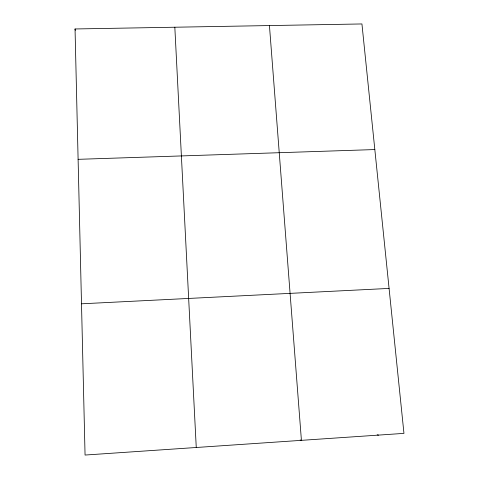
<?xml version="1.0" encoding="UTF-8"?>
<svg xmlns="http://www.w3.org/2000/svg" width="479" height="479" viewBox="0 0 479 479"><rect width="100%" height="100%" fill="white"/><g stroke="black" fill="none" stroke-linecap="round" stroke-linejoin="round"><path stroke-width="0.72" d="M81.502 303.806L389.08 288.418M78.107 159.327L374.829 149.562M75.041 28.968L361.938 23.95L403.959 433.375L85.058 455.05L75.041 28.968L75.383 30.345M377.165 434.824L378.566 435.1M300.129 439.896L301.417 440.345L269.438 25.567M174.823 27.219L196.258 447.494"/></g></svg>
